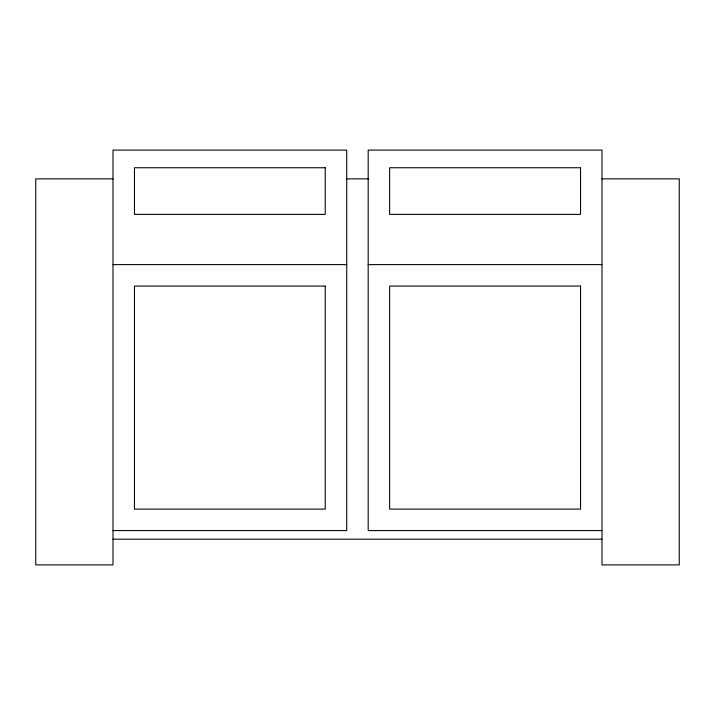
<?xml version="1.0" encoding="UTF-8"?>
<svg xmlns="http://www.w3.org/2000/svg" width="715" height="715" viewBox="0 0 715 715"><rect width="100%" height="100%" fill="white"/><g stroke="black" fill="none" stroke-linecap="round" stroke-linejoin="round"><path stroke-width="1.07" d="M112.997 178.866L35.75 178.866L35.75 564.904L112.997 564.904L112.997 150.096L346.712 150.096L346.712 530.575L112.997 530.575M346.337 178.866L368.663 178.866M602.003 178.866L679.25 178.866L679.25 564.904L602.003 564.904L602.003 150.096L368.18 150.096L368.18 530.575L602.003 530.575M112.997 264.613L346.712 264.613M368.18 264.613L602.003 264.613M112.997 539.182L602.003 539.182M325.245 167.748L134.465 167.748L134.465 214.384L325.245 214.384L325.245 167.748M580.535 167.748L389.639 167.748L389.639 214.384L580.535 214.384L580.535 167.748M325.245 286.08L134.465 286.08L134.465 509.116L325.245 509.116L325.245 286.08M580.535 286.08L389.639 286.08L389.639 509.116L580.535 509.116L580.535 286.08"/></g></svg>
